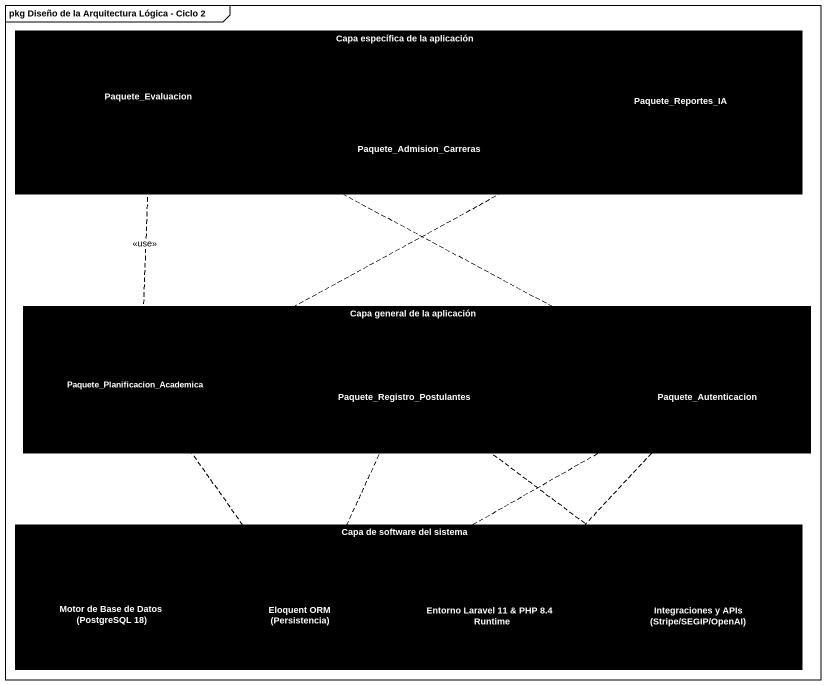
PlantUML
@startuml
mainframe pkg Diseño de la Arquitectura Lógica - Ciclo 2
rectangle "Capa específica de la aplicación" as Capa_específica_de_la #000000 {
  package Paquete_Evaluacion #000000 {
  }
  package Paquete_Reportes_IA #000000 {
  }
  package Paquete_Admision_Carreras #000000 {
  }
}
rectangle "Capa general de la aplicación" as Capa_general_de_la #000000 {
  package "Paquete_Planificacion_Academica" as Paquete_Planificacion #000000 {
  }
  package Paquete_Registro_Postulantes #000000 {
  }
  package Paquete_Autenticacion #000000 {
  }
}
rectangle "Capa de software del sistema" as Capa_de_software_del_sistema #000000 {
  package "Motor de Base de Datos (PostgreSQL 18)" as Motor_de_Base_de_Datos #000000 {
  }
  package "Eloquent ORM (Persistencia)" as Eloquent_ORM_Persistencia #000000 {
  }
  package "Entorno Laravel 11 & PHP 8.4 Runtime" as Entorno_Laravel_11_PHP_8_4 #000000 {
  }
  package "Integraciones y APIs (Stripe/SEGIP/OpenAI)" as Integraciones_y_APIs_Stripe #000000 {
  }
}
Paquete_Evaluacion ..> Paquete_Planificacion : <<use>>
Paquete_Evaluacion .right.> Paquete_Autenticacion
Paquete_Reportes_IA .left.> Paquete_Evaluacion
Paquete_Reportes_IA .left.> Paquete_Admision_Carreras
Paquete_Reportes_IA .left.> Paquete_Planificacion
Paquete_Admision_Carreras .left.> Paquete_Evaluacion
Paquete_Planificacion .right.> Paquete_Registro_Postulantes
Paquete_Planificacion ..> Eloquent_ORM_Persistencia
Paquete_Registro_Postulantes .right.> Paquete_Autenticacion
Paquete_Registro_Postulantes ..> Eloquent_ORM_Persistencia
Paquete_Registro_Postulantes ..> Integraciones_y_APIs_Stripe
Paquete_Autenticacion .left.> Eloquent_ORM_Persistencia
Paquete_Autenticacion ..> Entorno_Laravel_11_PHP_8_4
Eloquent_ORM_Persistencia .left.> Motor_de_Base_de_Datos
Eloquent_ORM_Persistencia .right.> Entorno_Laravel_11_PHP_8_4
Integraciones_y_APIs_Stripe .left.> Entorno_Laravel_11_PHP_8_4
@enduml
